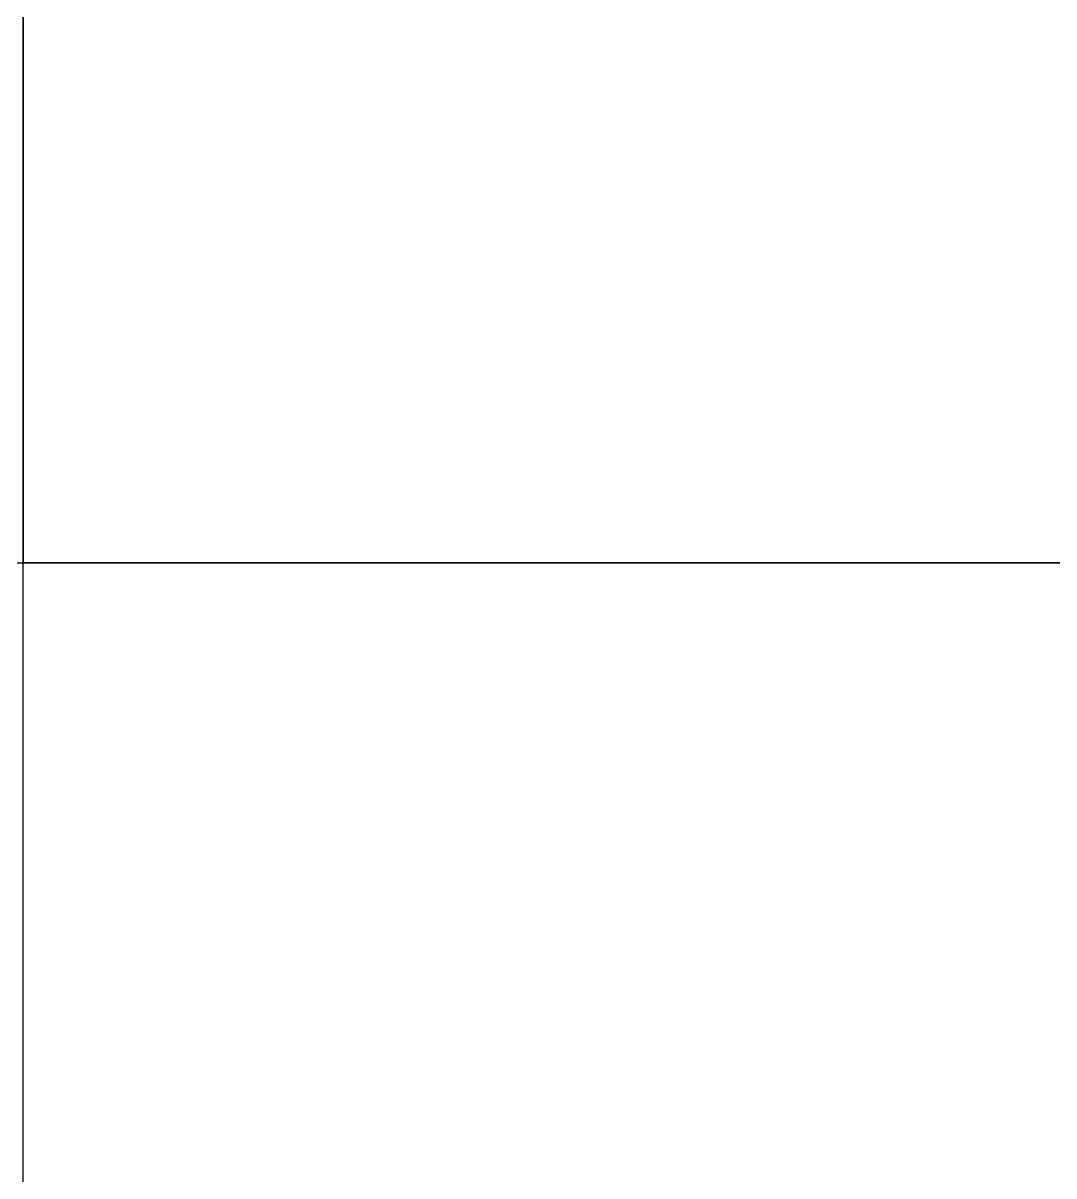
# Model space of a CAD drawing. Extents: x -12260 to 184725, y -29287 to 19916.
# Drawn here: x 37376 to 37704.7, y -6405.4 to -6037.9 of the extents above; entities that cross this region are included whole.
import ezdxf
from ezdxf.enums import TextEntityAlignment as Align

# ---------------------------------------------------------------- set-up
doc = ezdxf.new("R2010")
doc.units = 0
doc.header["$LTSCALE"] = 0.25
doc.linetypes.add('DASHDOT', pattern=[25.4, 12.7, -6.35, 0, -6.35])
doc.layers.add('01-First Floor-FUR$0$FALSE CEILING', color=251, linetype='Continuous')
for name, color, linetype, lineweight in [('E-LITE-CIRC-NUMB', 6, 'Continuous', 25), ('E-LITE-CLNG', 150, 'Continuous', 35), ('E-LITE-CLNG-CNDT', 6, 'DASHDOT', 35), ('E-LITE-CTRL', 6, 'Continuous', 25), ('E-LITE-IDEN', 6, 'Continuous', 25)]:
    doc.layers.add(name, color=color, linetype=linetype, lineweight=lineweight)
doc.styles.add('DC_SIMPLEX', font='SIMPLEX.shx', dxfattribs={"width": 0.7})

# ---------------------------------------------------------------- blocks, each defined once
blk = doc.blocks.new('*U24')
blk.add_lwpolyline([(-300, 300), (-300, -300), (300, -300), (300, 300)], close=True)
at = {"layer": 'E-LITE-CIRC-NUMB', "style": 'DC_SIMPLEX', "width": 0.7, "flags": 8}
blk.add_attdef('CIRCUIT', text='', height=200, rotation=0, dxfattribs=at).set_placement((-473.9, 300), align=Align.RIGHT)
at = {"layer": 'E-LITE-CTRL', "style": 'DC_SIMPLEX', "width": 0.7, "flags": 8}
blk.add_attdef('CONTROL', (1118.9, -935), '', height=200, rotation=360, dxfattribs=at)
at = {"layer": 'E-LITE-IDEN', "style": 'DC_SIMPLEX', "width": 0.7, "flags": 8}
blk.add_attdef('TYPE', (460.41, 457.65), '', height=200, rotation=360, dxfattribs=at)
blk = doc.blocks.new('01-First Floor-FUR')
at = {"layer": '01-First Floor-FUR$0$FALSE CEILING', "linetype": 'Continuous'}
for p, q in [((37376, -6810), (37376, -2810)), ((34976, -6210), (38476, -6210))]:
    blk.add_line(p, q, dxfattribs=at)

msp = doc.modelspace()

# ---------------------------------------------------------------- block references
at = {"layer": 'E-LITE-CLNG', "xscale": -1}
msp.add_blockref('*U24', (37675.99, -5910.01), dxfattribs=at)
at = {"layer": 'E-LITE-CLNG-CNDT'}
msp.add_blockref('01-First Floor-FUR', (0, 0), dxfattribs=at)

doc.saveas('drawing.dxf')
